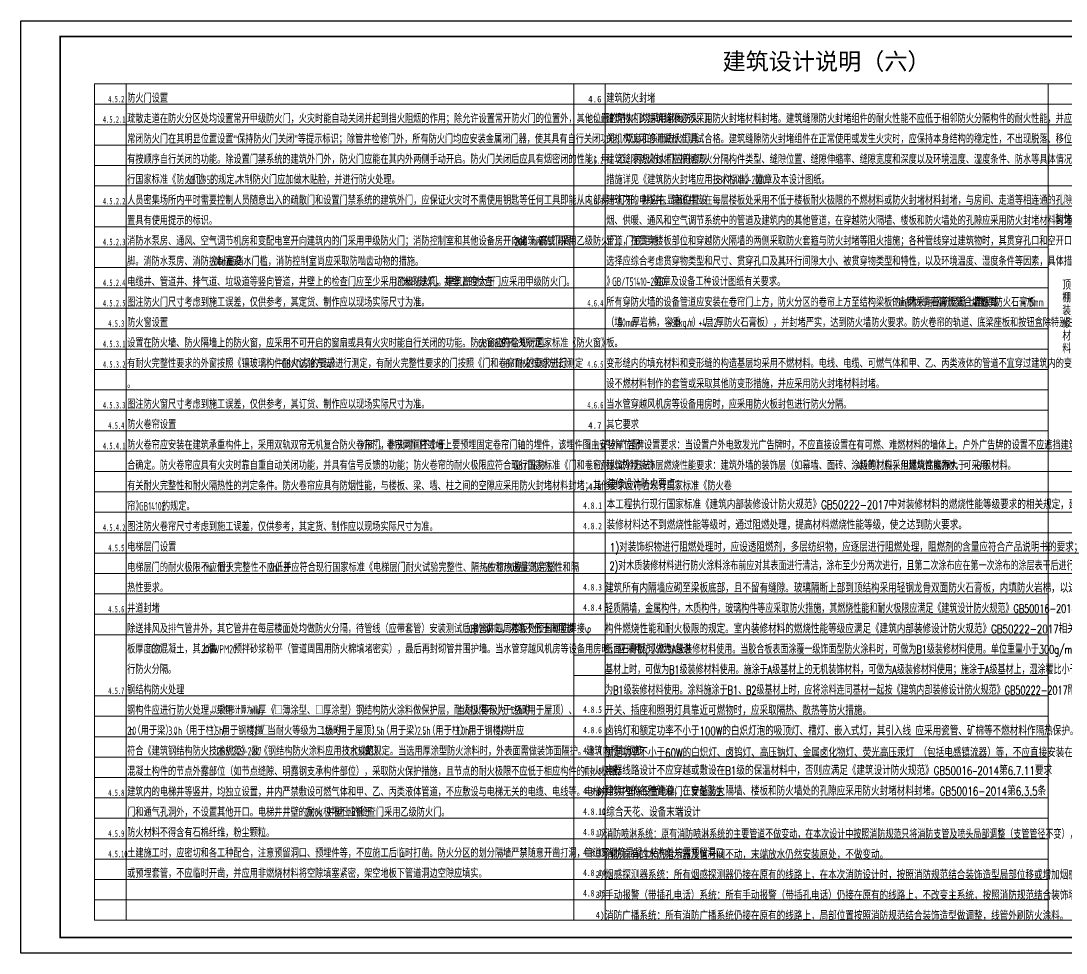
# Model space of a CAD drawing. Header units: millimetres. Extents: x -205444 to 751307, y 179719 to 310340.
# Drawn here: x 418091 to 484711, y 200444 to 259844 of the extents above; entities that cross this region are included whole.
import ezdxf
from ezdxf.enums import TextEntityAlignment as Align

# ---------------------------------------------------------------- set-up
doc = ezdxf.new("R2010")
doc.units = ezdxf.units.MM
doc.header["$LTSCALE"] = 1000
doc.layers.get('0').update_dxf_attribs({"linetype": 'CONTINUOUS'})
for name, color, linetype, lineweight in [('A-ANNO-TABS', 163, 'CONTINUOUS', 13), ('L-说明', 55, 'CONTINUOUS', 13), ('LS-说明分割', 157, 'CONTINUOUS', 9)]:
    doc.layers.add(name, color=color, linetype=linetype, lineweight=lineweight)
for name, color, linetype in [('BZ_标准图框', 7, 'CONTINUOUS'), ('PUB_TEXT', 7, 'CONTINUOUS'), ('VHSoft_boundary', 7, 'CONTINUOUS'), ('项目数据', 200, 'CONTINUOUS')]:
    doc.layers.add(name, color=color, linetype=linetype)
doc.styles.add('HT', font='simhei.ttf')
doc.styles.add('hz', font='simplex.shx', dxfattribs={"width": 0.8, "height": 300, "bigfont": 'hztxt.shx'})
doc.styles.get("Standard").update_dxf_attribs({"font": 'GBENOR', "bigfont": 'GBCBIG.shx'})
doc.styles.add('STYLE1', font='simhei.ttf')

# ---------------------------------------------------------------- blocks, each defined once
blk = doc.blocks.new('G$C077BA564')
at = {"layer": 'LS-说明分割'}
for p, q in [((2727, 11502), (-26548, 11502)), ((-26548, -4098), (-26548, 11502)), ((-24549, -4098), (-24549, 11502)), ((-21018, -4098), (-21018, 11502)), ((-17377, -4098), (-17377, 11502)), ((-14037, -4098), (-14037, 11502)), ((-10507, -4098), (-10507, 11502)), ((-6866, -4098), (-6866, 11502)), ((-4301, -4098), (-4301, 11502)), ((-771, -4098), (-771, 11502)), ((2727, 10202), (-26548, 10202)), ((-17377, 8902), (-24549, 8902)), ((-6866, 8902), (-14037, 8902)), ((2727, 8902), (-4301, 8902)), ((-17377, 7602), (-24549, 7602)), ((-6866, 7602), (-14037, 7602)), ((2727, 7602), (-4301, 7602)), ((-17377, 6302), (-24549, 6302)), ((-6866, 6302), (-14037, 6302)), ((2727, 6302), (-4301, 6302)), ((-17377, 5002), (-24549, 5002)), ((-6866, 5002), (-14037, 5002)), ((2727, 5002), (-4301, 5002)), ((-17377, 3702), (-24549, 3702)), ((-6866, 3702), (-14037, 3702)), ((2727, 3702), (-4301, 3702)), ((-17377, 2402), (-24549, 2402)), ((-6866, 2402), (-14037, 2402)), ((2727, 2402), (-4301, 2402)), ((-17377, 1102), (-24549, 1102)), ((-6866, 1102), (-14037, 1102)), ((2727, 1102), (-4301, 1102)), ((-17377, -198), (-24549, -198)), ((-17377, -198), (-24549, -198)), ((-6866, -198), (-14037, -198)), ((-6866, -198), (-14037, -198)), ((2727, -198), (-4301, -198)), ((2727, -198), (-2536, -198)), ((-17377, -1498), (-24549, -1498)), ((-6866, -1498), (-14037, -1498)), ((2727, -1498), (-4301, -1498)), ((-17377, -2798), (-24549, -2798)), ((-6866, -2798), (-14037, -2798)), ((2727, -2798), (-4301, -2798)), ((2727, -4098), (-26548, -4098))]:
    blk.add_line(p, q, dxfattribs=at)
at = {"layer": 'LS-说明分割', "const_width": 30}
blk.add_lwpolyline([(-26548, 11502), (2727, 11502), (2727, -4098)], dxfattribs=at)
at = {"layer": 'L-说明', "style": 'hz', "width": 0.75}
for s, p in [('装饰部位', (-26099, 10369)), ('材料名称', (-23863, 10312)), ('燃烧性能等级', (-20432, 10312)), ('装饰部位', (-16163, 10369)), ('材料名称', (-13352, 10312)), ('燃烧性能等级', (-9921, 10312)), ('装饰部位', (-6398, 10582)), ('材料名称', (-3615, 10312)), ('燃烧性能等级', (-184, 10312)), ('无机涂料', (-23863, 9012)), ('A级 ', (-19422, 9012)), ('石材', (-12679, 9280)), ('A级 ', (-9082, 9282)), ('无机涂料', (-3671, 9012)), ('A级 ', (589, 9282)), ('铝方板 ', (-23863, 7712)), ('A级 ', (-19422, 7712)), ('地砖', (-12676, 7982)), ('A级 ', (-9082, 7982)), ('墙砖', (-2941, 7978)), ('A级 ', (589, 7982)), ('铝方通', (-23863, 6412)), ('A级 ', (-19422, 6412)), ('PVC塑胶地板', (-13669, 6682)), ('B1级 ', (-10357, 6682)), ('拉丝不锈钢', (-3543, 6680)), ('A级 ', (589, 6682)), ('铝单板 ', (-23863, 5112)), ('A级 ', (-19422, 5112)), ('石塑地板', (-13087, 5382)), ('B1级 ', (-10357, 5382)), ('银镜', (-2938, 5380)), ('A级 ', (589, 5382)), ('铝板', (-2947, 4080)), ('A级 ', (589, 4082)), ('石膏板无机涂料', (-24283, 3812)), ('A级 ', (-19422, 3812)), ('矿棉板', (-23863, 2512)), ('A级 ', (-19422, 2512))]:
    blk.add_text(s, height=540, dxfattribs=at).set_placement(p)
for s, p in [('顶', (-25365, 6464)), ('地', (-15429, 6505)), ('墙', (-5717, 6239)), ('棚', (-25365, 5654)), ('面', (-15429, 5695)), ('面', (-5717, 5429)), ('装', (-25365, 4844)), ('装', (-15429, 4885)), ('装', (-5717, 4619)), ('修', (-25365, 4034)), ('修', (-15429, 4075)), ('修', (-5717, 3809)), ('材', (-25365, 3224)), ('材', (-15429, 3265)), ('料', (-25365, 2414)), ('料', (-15429, 2455)), ('材', (-5717, 2999)), ('料', (-5717, 2189))]:
    blk.add_text(s, height=540, dxfattribs=at).set_placement(p, align=Align.MIDDLE_CENTER)
at = {"layer": 'L-说明', "color": 3, "style": 'hz', "width": 0.75}
for p in [(-9077, 6682), (-9077, 5382)]:
    blk.add_text('(有窗房间)', height=540, dxfattribs=at).set_placement(p)
blk = doc.blocks.new('vhtemplate_标准图框_A1+0.5')
at = {"layer": 'BZ_标准图框'}
blk.add_lwpolyline([(210, 594), (1261, 594), (1261, 0), (210, 0)], close=True, dxfattribs=at)
at = {"layer": 'BZ_标准图框', "const_width": 1}
blk.add_lwpolyline([(1251, 10), (1251, 584), (235, 584), (235, 10)], close=True, dxfattribs=at)
at = {"layer": 'VHSoft_boundary'}
blk.add_lwpolyline([(210, 594), (1261, 594), (1261, 0), (210, 0)], close=True, dxfattribs=at)
at = {"layer": 'BZ_标准图框', "style": 'HT'}
for tag, p in [('审定', (1211, 186.49)), ('审核', (1211, 178.49)), ('工程主持人', (1211, 170.49)), ('专业负责人', (1211, 154.49)), ('校对', (1211, 146.49)), ('设计', (1211, 137.57)), ('制图', (1211, 130.49)), ('图名', (1211, 66.45)), ('1:100', (1223.5, 34.5)), ('设计阶段', (1223.5, 26.45))]:
    blk.add_attdef(tag, text='', height=3, dxfattribs=at).set_placement(p, align=Align.CENTER)
for tag, width, p in [('2025100', 0.88, (1223.5, 121.25)), ('合肥空港经济示范区管理办公室', 0.7, (1223.5, 111.19)), ('新桥机场海关业务用房改造项目设计总承包（2次）', 0.475, (1223.5, 101.2)), ('-', 0.7, (1223.5, 91.31))]:
    blk.add_attdef(tag, text='', height=3.5, dxfattribs=dict(at, width=width)).set_placement(p, align=Align.CENTER)
for tag, p, p2 in [('索引', (1239.79, 50.15), (1248.42, 50.15)), ('图号', (1235.44, 19.04), (1244.06, 19.04))]:
    blk.add_attdef(tag, text='', height=3, dxfattribs=at).set_placement(p, p2, align=Align.FIT)
at = {"layer": 'BZ_标准图框', "style": 'HT', "width": 0.666667}
blk.add_attdef('总图号', text='', height=3, dxfattribs=at).set_placement((1235.44, 12), (1244.06, 12), align=Align.FIT)

msp = doc.modelspace()

# ---------------------------------------------------------------- linework, layer by layer
at = {"layer": 'LS-说明分割'}
for p, q in [((512841, 255832.4), (422791.2, 255832.4)), ((422791.2, 202532.4), (422791.2, 255832.4)), ((424791.2, 202532.4), (424791.2, 255832.4)), ((453328.8, 202532.4), (453328.8, 255832.4)), ((455328.1, 202532.4), (455328.1, 255832.4)), ((483565.7, 202532.4), (483565.7, 255832.4)), ((512841, 254532.4), (422791.2, 254532.4)), ((512841, 253232.4), (422791.2, 253232.4)), ((512841, 251932.4), (422791.2, 251932.4)), ((512841, 250632.4), (422791.2, 250632.4)), ((512841, 249332.4), (422791.2, 249332.4)), ((512841, 248032.4), (422791.2, 248032.4)), ((485565, 246732.4), (422791.2, 246732.4)), ((483565.7, 245432.4), (422791.2, 245432.4)), ((483565.7, 244132.4), (422791.2, 244132.4)), ((483565.7, 242832.4), (422791.2, 242832.4)), ((483565.7, 241532.4), (422791.2, 241532.4)), ((483565.7, 240232.4), (422791.2, 240232.4)), ((483565.7, 238932.4), (422791.2, 238932.4)), ((483565.7, 237632.4), (422791.2, 237632.4)), ((483565.7, 236332.4), (422791.2, 236332.4)), ((483565.7, 235032.4), (422791.2, 235032.4)), ((483565.7, 233732.4), (422791.2, 233732.4)), ((483565.7, 232432.4), (422791.2, 232432.4)), ((453328.8, 232432.4), (422791.2, 232432.4)), ((512841, 231132.4), (422791.2, 231132.4)), ((453328.8, 231132.4), (422791.2, 231132.4)), ((512841, 229832.4), (422791.2, 229832.4)), ((453328.8, 229832.4), (422791.2, 229832.4)), ((453328.8, 229832.4), (422791.2, 229832.4)), ((453328.8, 228532.4), (422791.2, 228532.4)), ((453328.8, 228532.4), (422791.2, 228532.4)), ((512841, 228532.4), (453328.8, 228532.4)), ((453328.8, 227232.4), (422791.2, 227232.4)), ((512841, 227232.4), (453328.8, 227232.4)), ((453328.8, 225932.4), (422791.2, 225932.4)), ((512841, 225932.4), (453328.8, 225932.4)), ((453328.8, 224632.4), (422791.2, 224632.4)), ((512841, 224632.4), (453328.8, 224632.4)), ((453328.8, 223332.4), (422791.2, 223332.4)), ((483565.7, 223332.4), (453328.8, 223332.4)), ((453328.8, 222032.4), (422791.2, 222032.4)), ((483565.7, 222032.4), (453328.8, 222032.4)), ((453328.8, 220732.4), (422791.2, 220732.4)), ((483565.7, 220732.4), (453328.8, 220732.4)), ((483565.7, 219432.4), (453328.8, 219432.4)), ((483565.7, 218132.4), (453328.8, 218132.4)), ((483565.7, 216832.4), (422791.2, 216832.4)), ((483565.7, 215532.4), (422791.2, 215532.4)), ((483565.7, 214232.4), (422791.2, 214232.4)), ((483565.7, 212932.4), (422791.2, 212932.4)), ((483565.7, 211632.4), (422791.2, 211632.4)), ((483565.7, 210332.4), (422791.2, 210332.4)), ((483565.7, 209032.4), (422791.2, 209032.4)), ((483565.7, 207732.4), (422791.2, 207732.4)), ((483565.7, 206432.4), (422791.2, 206432.4)), ((483565.7, 205132.4), (422791.2, 205132.4)), ((483565.7, 205132.4), (422791.2, 205132.4)), ((483565.7, 203832.4), (422791.2, 203832.4)), ((512841, 202532.4), (422791.2, 202532.4))]:
    msp.add_line(p, q, dxfattribs=at)
at = {"layer": 'LS-说明分割', "const_width": 30}
msp.add_lwpolyline([(512841, 232432.4), (512841, 202532.4), (422791.2, 202532.4), (422791.2, 255832.4), (512841, 255832.4), (512841, 248032.4)], dxfattribs=at)

# ---------------------------------------------------------------- block references
at = {"xscale": 100, "yscale": 100, "zscale": 100}
msp.add_blockref('vhtemplate_标准图框_A1+0.5', (397091.1, 200444.2), dxfattribs=at)
at = {"color": 6}
msp.add_blockref('G$C077BA564', (510113.6, 236530.1), dxfattribs=at)

# ---------------------------------------------------------------- texts
at = {"style": 'HT'}
for s, p in [('4.6', (454244.7, 254652.4)), ('4.7', (454244.7, 233852.4)), ('4.8', (454244.7, 229952.4))]:
    msp.add_text(s, height=420, dxfattribs=at).set_placement(p)
at = {"layer": 'A-ANNO-TABS', "color": 0, "style": 'STYLE1'}
msp.add_text('建筑设计说明（六）', height=1080, dxfattribs=at).set_placement((462813.1, 256726.4))
at = {"layer": 'L-说明'}
for s, height, p in [('防火门设置', 520.85, (424864.6, 254642.4)), ('疏散走道在防火分区处均设置常开甲级防火门，火灾时能自动关闭并起到挡火阻烟的作用；除允许设置常开防火门的位置外，其他位置的防火门均采用常闭防火门。', 520.851, (424864.6, 253342.4)), ('建筑物内的建筑缝隙必须采用防火封堵材料封堵。建筑缝隙防火封堵组件的耐火性能不应低于相邻防火分隔构件的耐火性能，并应按照国家现行有关标准或其它经国家有', 520.851, (455401.5, 253342.4)), ('常闭防火门在其明显位置设置“保持防火门关闭”等提示标识；除管井检修门外，所有防火门均应安装金属闭门器，使其具有自行关闭功能；双扇和多扇防火门具', 520.851, (424864.6, 252042.4)), ('关机构认可的测试标准测试合格。建筑缝隙防火封堵组件在正常使用或发生火灾时，应保持本身结构的稳定性，不出现脱落、移位和开裂现象。', 520.851, (455401.5, 252046.4)), ('有按顺序自行关闭的功能。除设置门禁系统的建筑外门外，防火门应能在其内外两侧手动开启。防火门关闭后应具有烟密闭的性能；甲、乙、丙级防火门应符合现', 520.851, (424864.6, 250746.4)), ('建筑缝隙防火封堵应根据防火分隔构件类型、缝隙位置、缝隙伸缩率、缝隙宽度和深度以及环境温度、湿度条件、防水等具体情况，选用相适应的防火封堵材料。具体', 520.851, (455401.5, 250742.4)), ('行国家标准《防火门》', 520.85, (424864.6, 249450.4)), ('的规定。', 520.85, (430142.1, 249450.4)), ('木制防火门应加做木贴脸，并进行防火处理。', 520.851, (431820.6, 249450.4)), ('措施详见《建筑防火封堵应用技术标准》', 520.851, (455401.5, 249446.4)), ('第', 520.9, (464872.2, 249446.4)), ('章及本设计图纸。', 520.85, (465467.3, 249446.4)), ('人员密集场所内平时需要控制人员随意出入的疏散门和设置门禁系统的建筑外门，应保证火灾时不需使用钥匙等任何工具即能从内部易于打开，并应在显著位置设', 520.851, (424864.6, 248142.4)), ('建筑内的电缆井、管道井应在每层楼板处采用不低于楼板耐火极限的不燃材料或防火封堵材料封堵，与房间、走道等相连通的孔隙应采用防火封堵材料封堵。防烟、排', 520.851, (455401.5, 248142.4)), ('置具有使用提示的标识。', 520.851, (424864.6, 246846.4)), ('烟、供暖、通风和空气调节系统中的管道及建筑内的其他管道，在穿越防火隔墙、楼板和防火墙处的孔隙应采用防火封堵材料封堵。建筑内受高温或火焰作用易变形的', 520.851, (455401.5, 246846.4)), ('消防水泵房、通风、空气调节机房和变配电室开向建筑内的门采用甲级防火门；消防控制室和其他设备房开向建筑内的门采用乙级防火门；门底距地', 520.851, (424864.6, 245542.4)), ('高或同踢', 520.85, (451129.3, 245542.4)), ('管道，在贯穿楼板部位和穿越防火隔墙的两侧采取防火套箍与防火封堵等阻火措施；各种管线穿过建筑物时，其贯穿孔口和空开口进行防火封堵，贯穿防火封堵材料的', 520.851, (455401.5, 245550.4)), ('脚。消防水泵房、消防控制室设', 520.851, (424864.6, 244246.4)), ('高挡水门槛，消防控制室尚应采取防啮齿动物的措施。', 520.851, (431225.7, 244246.4)), ('选择应综合考虑贯穿物类型和尺寸、贯穿孔口及其环行间隙大小、被贯穿物类型和特性，以及环境温度、湿度条件等因素，具体措施详见《建筑防火封堵应用技术标准', 520.851, (455401.5, 244254.4)), ('电缆井、管道井、排气道、垃圾道等竖向管道，井壁上的检查门应至少采用乙级防火门。建筑高度大于', 520.851, (424864.6, 242942.4)), ('米的建筑，井壁上的检查门应采用甲级防火门。', 520.851, (442439.3, 242942.4)), ('》', 520.9, (455401.5, 242958.4)), ('第', 520.9, (458426.7, 242958.4)), ('章及设备工种设计图纸有关要求。', 520.851, (458994.8, 242958.4)), ('图注防火门尺寸考虑到施工误差，仅供参考，其定货、制作应以现场实际尺寸为准。', 520.851, (424864.6, 241642.4)), ('所有穿防火墙的设备管道应安装在卷帘门上方，防火分区的卷帘上方至结构梁板的封堵采用钢筋混凝土挂板或', 520.851, (455401.5, 241642.4)), ('钢龙骨石膏板复合墙板（', 520.851, (474545.7, 241642.4)), ('层', 520.9, (478932.3, 241642.4)), ('厚防火石膏板', 520.85, (479635.4, 241642.4)), ('防火窗设置', 520.85, (424864.6, 240342.4)), ('（填', 520.85, (455401.5, 240346.4)), ('厚岩棉，容重', 520.85, (457023.8, 240346.4)), ('）', 520.9, (460903.2, 240346.4)), ('层', 520.9, (461687.4, 240346.4)), ('厚防火石膏板），并封堵严实，达到防火墙防火要求。防火卷帘的轨道、底梁座板和按钮盒除特别注明外，均采用发纹不锈钢', 520.851, (462390.5, 240346.4)), ('设置在防火墙、防火隔墙上的防火窗，应采用不可开启的窗扇或具有火灾时能自行关闭的功能。防火窗应符合现行国家标准《防火窗》', 520.851, (424864.6, 239042.4)), ('的有关规定。', 520.85, (448720.4, 239042.4)), ('板。', 520.85, (455401.5, 239050.4)), ('有耐火完整性要求的外窗按照《镶玻璃构件耐火试验方法》', 520.851, (424864.6, 237742.4)), ('的要求进行测定，有耐火完整性要求的门按照《门和卷帘耐火试验方法》', 520.851, (436558.5, 237742.4)), ('的要求进行测定', 520.85, (450284.3, 237742.4)), ('变形缝内的填充材料和变形缝的构造基层均采用不燃材料。电线、电缆、可燃气体和甲、乙、丙类液体的管道不宜穿过建筑内的变形缝，确需穿过时，应在穿过处加', 520.851, (455401.5, 237742.4)), ('。', 520.9, (424864.6, 236446.4)), ('设不燃材料制作的套管或采取其他防变形措施，并应采用防火封堵材料封堵。', 520.851, (455401.5, 236446.4)), ('图注防火窗尺寸考虑到施工误差，仅供参考，其订货、制作应以现场实际尺寸为准。', 520.851, (424864.6, 235142.4)), ('当水管穿越风机房等设备用房时，应采用防火板封包进行防火分隔。', 520.851, (455401.5, 235142.4)), ('防火卷帘设置', 520.85, (424864.6, 233842.4)), ('防火卷帘应安装在建筑承重构件上，采用双轨双帘无机复合防火卷帘门，耐火时间不小于', 520.851, (424864.6, 232542.4)), ('小时。卷帘两侧柱或墙上要预埋固定卷帘门轴的埋件，该埋件图由安装单位配', 520.851, (439840.4, 232542.4)), ('户外广告牌设置要求：当设置户外电致发光广告牌时，不应直接设置在有可燃、难燃材料的墙体上。户外广告牌的设置不应遮挡建筑的外窗，不应影响外部灭火救援行动。', 520.851, (455196.3, 232542.4)), ('合确定。防火卷帘应具有火灾时靠自重自动关闭功能，并具有信号反馈的功能；防火卷帘的耐火极限应符合现行国家标准《门和卷帘耐火试验方法》', 520.851, (424864.6, 231246.4)), ('建筑外墙装饰层燃烧性能要求：建筑外墙的装饰层（如幕墙、面砖、涂料等）应采用燃烧性能为', 520.851, (455401.5, 231242.4)), ('级的材料；但建筑高度不大于', 520.851, (471568.8, 231242.4)), ('时，可采用', 520.85, (477118.7, 231242.4)), ('级材料。', 520.85, (479419.4, 231242.4)), ('有关耐火完整性和耐火隔热性的判定条件。防火卷帘应具有防烟性能，与楼板、梁、墙、柱之间的空隙应采用防火封堵材料封堵；其他要求应符合现行国家标准《防火卷', 520.851, (424864.6, 229942.4)), ('帘》', 520.85, (424864.6, 228646.4)), ('的规定。', 520.85, (427080.9, 228646.4)), ('图注防火卷帘尺寸考虑到施工误差，仅供参考，其定货、制作应以现场实际尺寸为准。', 520.851, (424864.6, 227342.4)), ('电梯层门设置', 520.85, (424864.6, 226042.4)), ('电梯层门的耐火极限不应低于', 520.851, (424864.6, 224742.4)), ('，耐火完整性不应低于', 520.85, (430117.6, 224742.4)), ('，并应符合现行国家标准《电梯层门耐火试验完整性、隔热性和热通量测定法》', 520.851, (434287, 224742.4)), ('规定的完整性和隔', 520.85, (449502.2, 224742.4)), ('热性要求。', 520.85, (424864.6, 223446.4)), ('井道封堵', 520.85, (424864.6, 222142.4)), ('除送排风及排气管井外，其它管井在每层楼面处均做防火分隔，待管线（应带套管）安装测试后由管井四周楼板处预留钢筋焊接φ', 520.851, (424864.6, 220842.4)), ('双向，浇筑不低于同层楼', 520.851, (447664.1, 220842.4)), ('板厚度的', 520.85, (424864.6, 219542.4)), ('混凝土，其上做', 520.85, (426948.2, 219542.4)), ('厚', 520.9, (429980.3, 219542.4)), ('预拌砂浆粉平（管道周围用防火棉填堵密实），最后再封砌管井围护墙。当水管穿越风机房等设备用房时，应采用防火板封包进', 520.851, (431655.4, 219542.4)), ('行防火分隔。', 520.85, (424864.6, 218246.4)), ('钢结构防火处理', 520.85, (424864.6, 216942.4)), ('钢构件应进行防火处理，采用', 520.851, (424864.6, 215642.4)), ('厚（□薄涂型、□厚涂型）钢结构防火涂料做保护层，耐火极限不小于：□', 520.851, (433195.6, 215642.4)), ('当耐火等级为一级时', 520.85, (445869.5, 215642.4)), ('（用于屋顶）、', 520.85, (449875.8, 215642.4)), ('（用于梁）、', 520.85, (425215.6, 214342.4)), ('（用于柱）', 520.85, (428300.5, 214342.4)), ('用于钢楼梯', 520.85, (430898.3, 214342.4)), ('；□', 520.85, (432902, 214342.4)), ('当耐火等级为二级时', 520.85, (433822.3, 214342.4)), ('（用于屋顶）、', 520.85, (437828.6, 214342.4)), ('（用于梁）、', 520.85, (441076.7, 214342.4)), ('（用于柱）', 520.85, (443999.6, 214342.4)), ('用于钢楼梯', 520.85, (446597.3, 214342.4)), ('，并应', 520.85, (448601.1, 214342.4)), ('符合《建筑钢结构防火技术规范》', 520.851, (424864.6, 213042.4)), ('及《钢结构防火涂料应用技术规范》', 520.851, (432793.8, 213042.4)), ('的规定。当选用厚涂型防火涂料时，外表面需做装饰面隔护。建筑内预制钢筋', 520.851, (440048.2, 213042.4)), ('混凝土构件的节点外露部位（如节点缝隙、明露钢支承构件部位），采取防火保护措施，且节点的耐火极限不应低于相应构件的耐火极限。', 520.851, (424864.6, 211746.4)), ('建筑内的电梯井等竖井，均独立设置，井内严禁敷设可燃气体和甲、乙、丙类液体管道，不应敷设与电梯无关的电缆、电线等。电梯井的井壁除设置电梯门、安全逃生', 520.851, (424864.6, 210442.4)), ('门和通气孔洞外，不设置其他开口。电梯井井壁的耐火极限不应低于', 520.851, (424864.6, 209146.4)), ('，井壁上的检查门采用乙级防火门。', 520.851, (437076.1, 209146.4)), ('防火材料不得含有石棉纤维，粉尘颗粒。', 520.851, (424864.6, 207842.4)), ('土建施工时，应密切和各工种配合，注意预留洞口、预埋件等，不应施工后临时打凿。防火分区的划分隔墙严禁随意开凿打洞，管道穿钢筋混凝土结构处均需预留洞口', 520.851, (424864.6, 206542.4)), ('或预埋套管，不应临时开凿，并应用非燃烧材料将空隙填塞紧密，架空地板下管道洞边空隙应填实。', 520.851, (424864.6, 205246.4))]:
    msp.add_text(s, height=height, dxfattribs=at).set_placement(p)
for s, height, style, width, p in [('4.5.2', 420, 'HT', 0.6, (423657.8, 254652.4)), ('4.5.2.1', 420, 'HT', 0.6, (423317.8, 253352.4)), ('4.6.1', 420, 'HT', 0.6, (454194.7, 253352.4)), ('4.6.2', 420, 'HT', 0.6, (454194.7, 250752.4)), ('4.5.2.2', 420, 'HT', 0.6, (423317.8, 248152.4)), ('4.6.3', 420, 'HT', 0.6, (454194.7, 248152.4)), ('4.5.2.3', 420, 'HT', 0.6, (423317.8, 245552.4)), ('4.5.2.4', 420, 'HT', 0.6, (423317.8, 242952.4)), ('4.5.2.5', 420, 'HT', 0.6, (423317.8, 241652.4)), ('4.6.4', 420, 'HT', 0.6, (454194.7, 241652.4)), ('4.5.3', 420, 'HT', 0.6, (423657.8, 240352.4)), ('4.5.3.1', 420, 'HT', 0.6, (423317.8, 239052.4)), ('4.5.3.2', 420, 'HT', 0.6, (423317.8, 237752.4)), ('4.6.5', 420, 'HT', 0.6, (454194.7, 237752.4)), ('4.5.3.3', 420, 'HT', 0.6, (423317.8, 235152.4)), ('4.6.6', 420, 'HT', 0.6, (454194.7, 235152.4)), ('4.5.4', 420, 'HT', 0.6, (423657.8, 233852.4)), ('4.5.4.1', 420, 'HT', 0.6, (423317.8, 232552.4)), ('4.7.1', 420, 'HT', 0.6, (454194.7, 232552.4)), ('4.7.2', 420, 'HT', 0.6, (454194.7, 231252.4)), ('本工程执行现行国家标准《建筑内部装修设计防火规范》GB50222-2017中对装修材料的燃烧性能等级要求的相关规定，建筑内部各部位装修材料的', 540, 'hz', 0.75, (455428.3, 228740.9)), ('4.8.1', 420, 'HT', 0.7, (453927.8, 228750.9)), ('4.8.2', 420, 'HT', 0.7, (453927.1, 227450.9)), ('装修材料达不到燃烧性能等级时，通过阻燃处理，提高材料燃烧性能等级，使之达到防火要求。', 540, 'hz', 0.75, (455427.6, 227440.9)), ('4.5.4.2', 420, 'HT', 0.6, (423317.8, 227352.4)), (' 1)对装饰织物进行阻燃处理时，应设透阻燃剂，多层纺织物，应逐层进行阻燃处理，阻燃剂的含量应符合产品说明书的要求；', 540, 'hz', 0.75, (455354.1, 226030.9)), ('4.5.5', 420, 'HT', 0.6, (423657.8, 226052.4)), (' 2)对木质装修材料进行防火涂料涂布前应对其表面进行清洁，涂布至少分两次进行，且第二次涂布应在第一次涂布的涂层表干后进行，涂布量应不小于600g/m2。', 540, 'hz', 0.7, (455354.1, 224840.9)), ('4.8.3', 420, 'HT', 0.7, (453927.1, 223550.9)), ('建筑所有内隔墙应砌至梁板底部，且不留有缝隙。玻璃隔断上部到顶结构采用轻钢龙骨双面防火石膏板，内填防火岩棉，以达到规范要求。', 540, 'hz', 0.75, (455328.8, 223424.7)), ('4.5.6', 420, 'HT', 0.6, (423657.8, 222152.4)), ('4.8.4', 420, 'HT', 0.7, (453927.1, 222250.9)), ('轻质隔墙，金属构件，木质构件，玻璃构件等应采取防火措施，其燃烧性能和耐火极限应满足《建筑设计防火规范》GB50016-2014表34.2.1及表5.1.1中相应', 540, 'hz', 0.7, (455328.8, 222124.7)), ('构件燃烧性能和耐火极限的规定。室内装修材料的燃烧性能等级应满足《建筑内部装修设计防火规范》GB50222-2017相关规定的要求。安装在钢龙骨上的', 540, 'hz', 0.75, (455328.8, 220824.7)), ('纸面石膏板,可做为A级装修材料使用。当胶合板表面涂覆一级饰面型防火涂料时，可做为B1级装修材料使用。单位重量小于300g/m2的纸质、布质壁纸，直接粘贴在A级', 540, 'hz', 0.7, (455328.8, 219524.7)), ('基材上时，可做为B1级装修材料使用。施涂于A级基材上的无机装饰材料，可做为A级装修材料使用；施涂于A级基材上，湿涂覆比小于1.5kg/m2的有机装饰材料，可做', 540, 'hz', 0.7, (455328.8, 218224.7)), ('4.5.7', 420, 'HT', 0.6, (423657.8, 216952.4)), ('为B1级装修材料使用。涂料施涂于B1、B2级基材上时，应将涂料连同基材一起按《建筑内部装修设计防火规范》GB50222-2017附录A的规定确定其燃烧性能等级。', 540, 'hz', 0.7, (455328.8, 216924.7)), ('4.8.5', 420, 'HT', 0.7, (453927.1, 215750.9)), ('开关、插座和照明灯具靠近可燃物时，应采取隔热、散热等防火措施。 ', 540, 'hz', 0.75, (455328.8, 215624.7)), ('4.8.6', 420, 'HT', 0.7, (453927.8, 214450.9)), ('卤钨灯和额定功率不小于100W的白炽灯泡的吸顶灯、槽灯、嵌入式灯，其引入线 应采用瓷管、矿棉等不燃材料作隔热保护。', 540, 'hz', 0.75, (455328.8, 214324.7)), ('4.8.7', 420, 'HT', 0.7, (453927.8, 213150.9)), ('额定功率不小于60W的白炽灯、卤钨灯、高压钠灯、金属卤化物灯、荧光高压汞灯 （包括电感镇流器）等，不应直接安装在可燃物体上或采取其他防火措施。', 540, 'hz', 0.75, (455328.8, 212932.4)), ('4.8.8', 420, 'HT', 0.7, (453927.1, 211850.9)), ('4.5.8', 420, 'HT', 0.6, (423657.8, 210452.4)), ('4.8.9', 420, 'HT', 0.7, (453926.4, 210550.9)), ('4.8.10', 420, 'HT', 0.7, (453925.6, 209250.9)), ('4.8.11', 420, 'HT', 0.7, (453926.4, 209250.9)), ('综合天花、设备末端设计', 540, 'hz', 0.75, (455400.8, 209142.4)), ('4.5.9', 420, 'HT', 0.6, (423657.8, 207852.4)), ('4.8.12', 420, 'HT', 0.7, (453926.4, 207950.9)), ('消防喷淋系统：原有消防喷淋系统的主要管道不做变动，在本次设计中按照消防规范只将消防支管及喷头局部调整（支管管径不变），喷头选用明装下垂式喷头安装。', 540, 'hz', 0.7, (455328.1, 207732.4)), ('4.5.10', 420, 'HT', 0.6, (423657.8, 206552.4)), ('4.8.13', 420, 'HT', 0.7, (453925.6, 206650.9)), ('消防原有的水流指示器及信号阀不动，末端放水仍然安装原处，不做变动。 ', 540, 'hz', 0.75, (455328.1, 206432.4)), ('4.8.14', 420, 'HT', 0.7, (453925.6, 205350.9)), ('烟感探测器系统：所有烟感探测器仍接在原有的线路上，在本次消防设计时，按照消防规范结合装饰造型局部位移或增加烟感探测器。', 540, 'hz', 0.75, (455328.1, 205132.4)), ('4.8.15', 420, 'HT', 0.7, (453926.4, 204050.9)), ('手动报警（带插孔电话）系统：所有手动报警（带插孔电话）仍接在原有的线路上，不改变主系统，按照消防规范结合装饰墙体个局部位移或增加数量。', 540, 'hz', 0.75, (455328.1, 203832.4)), ('消防广播系统：所有消防广播系统仍接在原有的线路上，局部位置按照消防规范结合装饰造型做调整，线管外刷防火涂料。', 540, 'hz', 0.75, (455328.1, 202532.4))]:
    msp.add_text(s, height=height, dxfattribs=dict(at, style=style, width=width)).set_placement(p)
at = {"layer": 'L-说明', "width": 0.6}
for s, height, p in [('GB', 540, (428656.1, 249450.4)), ('12955', 540, (429250.1, 249450.4)), ('GB/T51410-2020', 540, (462226.2, 249446.4)), ('4', 540, (465251.3, 249446.4)), ('mm', 540, (450643.3, 245542.4)), ('200mm', 540, (430172.7, 244246.4)), ('100', 540, (441926.3, 242942.4)), ('GB/T51410-2020', 540, (455780.7, 242958.4)), ('5', 540, (458805.8, 242958.4)), ('171mm', 540, (473600.7, 241642.4)), ('4', 540, (478716.3, 241642.4)), ('12', 540, (479311.4, 241642.4)), ('+75mm', 540, (481910.3, 241642.4)), ('50mm', 540, (456159.8, 240346.4)), ('>60kg/', 540, (459298.7, 240346.4)), ('m', 540, (460594.7, 240346.4)), ('2', 270, (460837.7, 240616.4)), ('+4', 540, (461282.4, 240346.4)), ('12', 540, (462066.5, 240346.4)), ('GB', 540, (447234.4, 239042.4)), ('16809', 540, (447828.4, 239042.4)), ('GB/T', 540, (434722.5, 237742.4)), ('12513', 540, (435721.5, 237742.4)), ('GB/T7663', 540, (448691.3, 237742.4)), ('3', 540, (439651.4, 232542.4)), ('GB/T', 540, (449509.3, 231246.4)), ('7633', 540, (450508.3, 231246.4)), ('A', 540, (471325.8, 231242.4)), ('50m', 540, (476497.7, 231242.4)), ('B', 540, (479014.4, 231242.4)), ('1', 270, (479230.4, 231242.4)), ('GB', 540, (425622.9, 228646.4)), ('14102', 540, (426216.9, 228646.4)), ('1h', 540, (429793.6, 224742.4)), ('2h', 540, (433909, 224742.4)), ('GB/T', 540, (447557.3, 224742.4)), ('27903', 540, (448556.3, 224742.4)), ('10@200', 540, (446476.1, 220842.4)), ('C20', 540, (426381.2, 219542.4)), ('20', 540, (429602.3, 219542.4)), ('WP', 540, (430359.4, 219542.4)), ('M20', 540, (431034.4, 219542.4)), ('mm', 540, (432709.6, 215642.4)), ('1.5h', 540, (449281.8, 215642.4)), ('2.0', 540, (424864.6, 214346.4)), ('h', 540, (425026.6, 214342.4)), ('3.0', 540, (427490.5, 214342.4)), ('h', 540, (428111.5, 214342.4)), ('1.5h(', 540, (430196.3, 214342.4)), (')', 540, (432794, 214342.4)), ('1.0h', 540, (437234.6, 214342.4)), ('1.5h', 540, (440482.7, 214342.4)), ('2.5h', 540, (443351.6, 214342.4)), ('1.0h(', 540, (445895.3, 214342.4)), (')', 540, (448493.1, 214342.4)), ('GB51249-2017', 540, (430551.9, 213042.4)), ('CECS24', 540, (438860.2, 213042.4)), ('2.00h', 540, (436239.1, 209146.4))]:
    msp.add_text(s, height=height, dxfattribs=at).set_placement(p)
at = {"layer": 'L-说明', "color": 7, "style": 'hz', "width": 0.75}
for s, p in [('装修设计防火要点：', (455427.6, 230040.9)), ('电器线路设计不应穿越或敷设在B1级的保温材料中，否则应满足《建筑设计防火规范》GB50016—2014第6.7.11要求', (455328.1, 211797.4)), ('建筑内的各种管道，在穿越防火隔墙、楼板和防火墙处的孔隙应采用防火封堵材料封堵。GB50016-2014第6.3.5条', (455328.1, 210491.3))]:
    msp.add_text(s, height=540, dxfattribs=at).set_placement(p)
at = {"layer": 'L-说明', "color": 3, "style": 'hz', "width": 0.75}
for p in [(434012.1, 215686.5), (433319.5, 214404.2)]:
    msp.add_text('√', height=540, dxfattribs=at).set_placement(p)
at = {"layer": 'L-说明', "style": 'HT'}
for s, p in [('5)', (454725.9, 210452.4)), ('1)', (454725.1, 207852.4)), ('2)', (454725.9, 205252.4)), ('3)', (454725.9, 203952.4)), ('4)', (454725.1, 202652.4))]:
    msp.add_text(s, height=420, dxfattribs=at).set_placement(p)
at = {"layer": 'PUB_TEXT'}
for s, p in [('建筑防火封堵', (455401.5, 254642.4)), ('其它要求', (455401.5, 233842.4))]:
    msp.add_text(s, height=520.85, dxfattribs=at).set_placement(p)
at = {"layer": '项目数据', "style": 'hz', "width": 0.6}
for s, p in [('200', (449551.1, 245544.3)), ('以结构书计算为准', (430227.5, 215681.8))]:
    msp.add_text(s, height=461.7, dxfattribs=at).set_placement(p)

doc.saveas('drawing.dxf')
